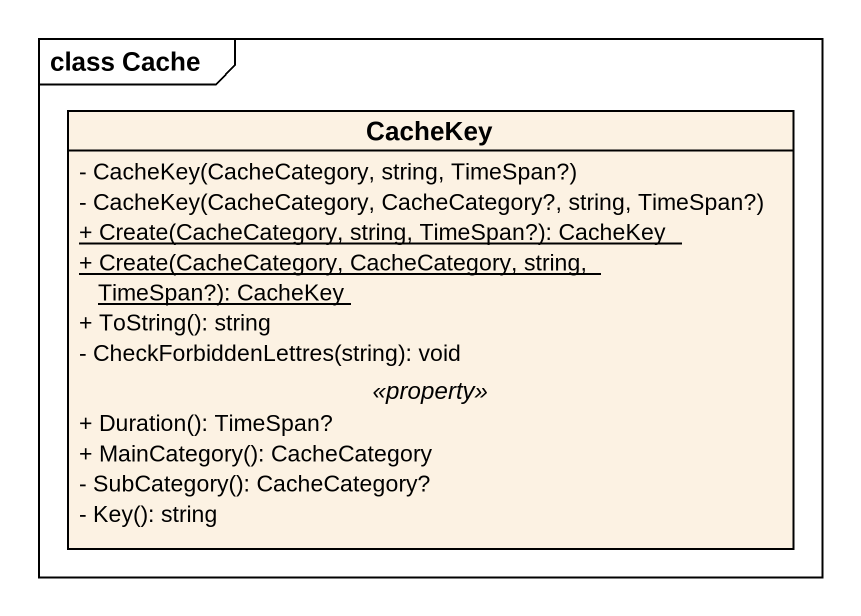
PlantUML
@startuml
mainframe class Cache
hide circle
hide empty members
skinparam classAttributeIconSize 0
class CacheKey {
  - CacheKey(CacheCategory, string, TimeSpan?)
  - CacheKey(CacheCategory, CacheCategory?, string, TimeSpan?)
  {static} + Create(CacheCategory, string, TimeSpan?): CacheKey
  {static} + Create(CacheCategory, CacheCategory, string, TimeSpan?): CacheKey
  + ToString(): string
  - CheckForbiddenLettres(string): void
  .. <<property>> ..
  + Duration(): TimeSpan?
  + MainCategory(): CacheCategory
  - SubCategory(): CacheCategory?
  - Key(): string
}
@enduml
